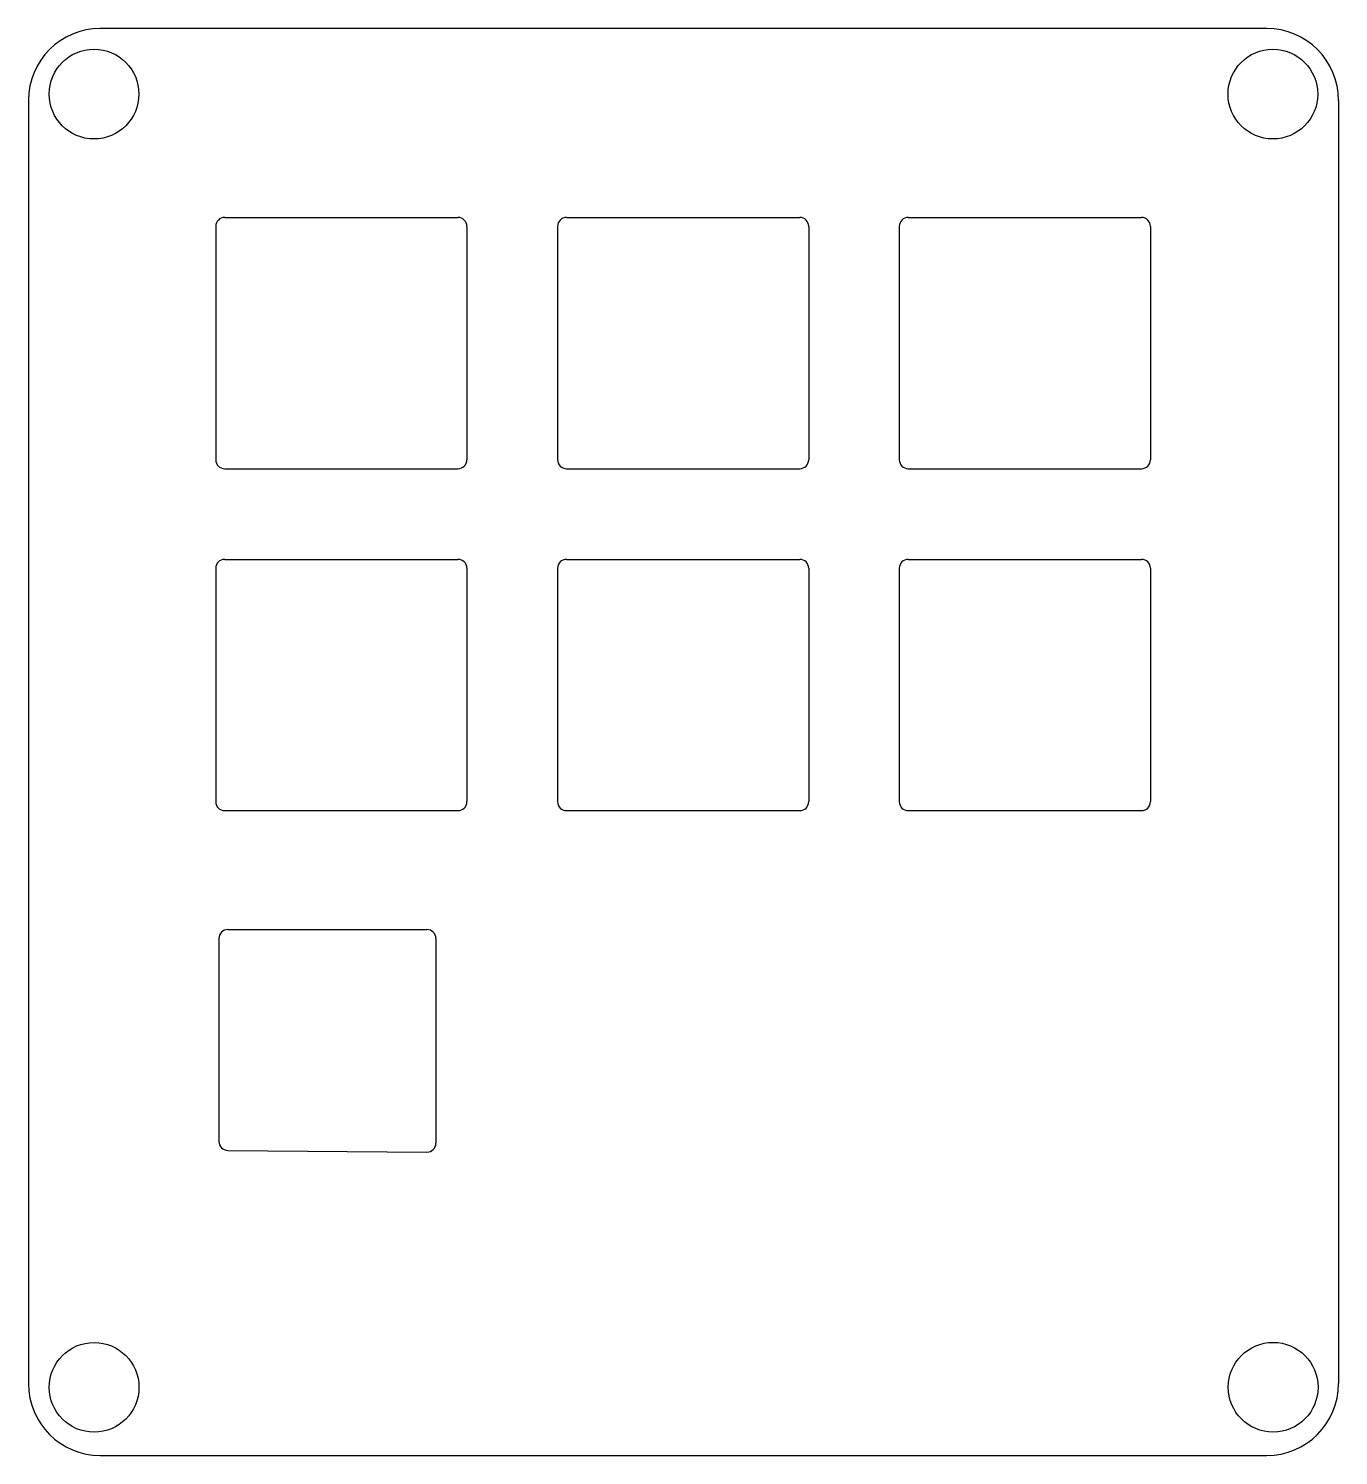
# Model space of a CAD drawing. Extents: x -36.5 to 36.5, y -43 to 36.5.
import ezdxf

# ---------------------------------------------------------------- set-up
doc = ezdxf.new("R2010")
doc.units = 0
doc.layers.get('0').update_dxf_attribs({"linetype": 'continuous'})

# ---------------------------------------------------------------- blocks, each defined once
blk = doc.blocks.new('FACEFEAT')
at = {"color": 0}
for p, q in [((32.502, 36.496), (-32.507, 36.496)), ((-36.507, 32.496), (-36.507, -38.998)), ((36.502, 32.496), (36.502, -38.998)), ((-26.075, 25.475), (-26.075, 12.475)), ((-25.575, 25.975), (-12.575, 25.975)), ((-12.075, 25.475), (-12.075, 12.475)), ((-7.025, 25.475), (-7.025, 12.475)), ((-6.525, 25.975), (6.475, 25.975)), ((6.975, 25.475), (6.975, 12.475)), ((12.025, 25.475), (12.025, 12.475)), ((12.525, 25.975), (25.525, 25.975)), ((26.025, 25.475), (26.025, 12.475)), ((-25.575, 11.975), (-12.575, 11.975)), ((-6.525, 11.975), (6.475, 11.975)), ((12.525, 11.975), (25.525, 11.975)), ((-26.075, 6.425), (-26.075, -6.575)), ((-25.575, 6.925), (-12.575, 6.925)), ((-12.075, 6.425), (-12.075, -6.575)), ((-7.025, 6.425), (-7.025, -6.575)), ((-6.525, 6.925), (6.475, 6.925)), ((6.975, 6.425), (6.975, -6.575)), ((12.025, 6.425), (12.025, -6.575)), ((12.525, 6.925), (25.525, 6.925)), ((26.025, 6.425), (26.025, -6.575)), ((-25.575, -7.075), (-12.575, -7.075)), ((-6.525, -7.075), (6.475, -7.075)), ((12.525, -7.075), (25.525, -7.075)), ((-25.9, -14.2), (-25.9, -25.5)), ((-25.4, -13.7), (-14.3, -13.7)), ((-13.8, -14.2), (-13.8, -25.6)), ((-25.4, -26), (-14.3, -26.1)), ((-32.507, -42.998), (32.502, -42.998))]:
    blk.add_line(p, q, dxfattribs=at)
for centre in [(-32.858, 32.845), (32.846, 32.843), (-32.852, -39.203), (32.862, -39.198)]:
    blk.add_circle(centre, 2.5, dxfattribs=at)
for centre, radius, start, end in [((-32.507, 32.496), 4, 90, -180), ((32.502, 32.496), 4, 0, 90), ((-25.575, 25.475), 0.5, 90, -180), ((-12.575, 25.475), 0.5, 0, 90), ((-6.525, 25.475), 0.5, 90, -180), ((6.475, 25.475), 0.5, 0, 90), ((12.525, 25.475), 0.5, 90, -180), ((25.525, 25.475), 0.5, 0, 90), ((-25.575, 12.475), 0.5, -180, -90), ((-12.575, 12.475), 0.5, -90, 0), ((-6.525, 12.475), 0.5, -180, -90), ((6.475, 12.475), 0.5, -90, 0), ((12.525, 12.475), 0.5, -180, -90), ((25.525, 12.475), 0.5, -90, 0), ((-25.575, 6.425), 0.5, 90, -180), ((-12.575, 6.425), 0.5, 0, 90), ((-6.525, 6.425), 0.5, 90, -180), ((6.475, 6.425), 0.5, 0, 90), ((12.525, 6.425), 0.5, 90, -180), ((25.525, 6.425), 0.5, 0, 90), ((-25.575, -6.575), 0.5, -180, -90), ((-12.575, -6.575), 0.5, -90, 0), ((-6.525, -6.575), 0.5, -180, -90), ((6.475, -6.575), 0.5, -90, 0), ((12.525, -6.575), 0.5, -180, -90), ((25.525, -6.575), 0.5, -90, 0), ((-25.4, -14.2), 0.5, 90, -180), ((-14.3, -14.2), 0.5, 0, 90), ((-25.4, -25.5), 0.5, -180, -90), ((-14.3, -25.6), 0.5, -90, 0), ((-32.507, -38.998), 4, -180, -90), ((32.502, -38.998), 4, -90, 0)]:
    blk.add_arc(centre, radius, start, end, dxfattribs=at)

msp = doc.modelspace()

# ---------------------------------------------------------------- block references
at = {"color": 0}
msp.add_blockref('FACEFEAT', (0, 0), dxfattribs=at)

doc.saveas('drawing.dxf')
